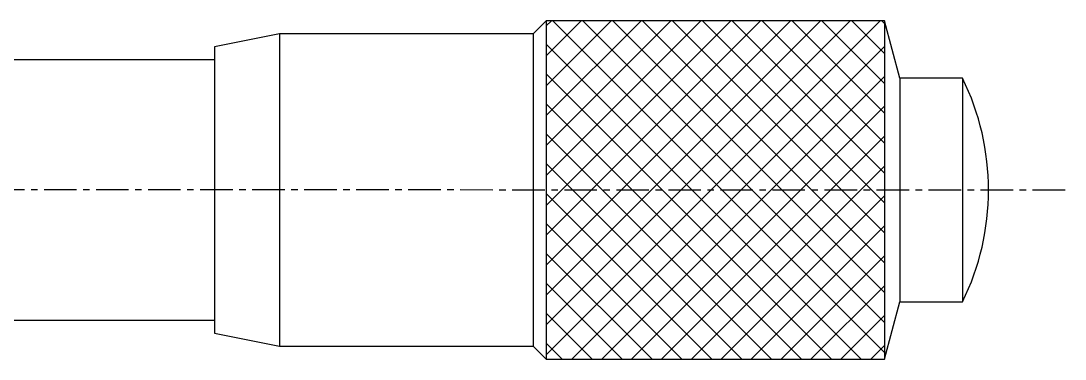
# Model space of a CAD drawing. Extents: x 32 to 301, y 48 to 360.
# Drawn here: x 127.09 to 167.23, y 271.88 to 284.88 of the extents above; entities that cross this region are included whole.
import ezdxf

# ---------------------------------------------------------------- set-up
doc = ezdxf.new("R2010")
doc.units = 0
doc.linetypes.add('CENTER', pattern=[2, 1.25, -0.25, 0.25, -0.25])
doc.layers.get('0').update_dxf_attribs({"linetype": 'CONTINUOUS'})

# ---------------------------------------------------------------- blocks, each defined once
blk = doc.blocks.new('*X14')
at = {"color": 0, "linetype": 'CONTINUOUS'}
for p, q in [((147.288, 272.046), (160.124, 284.881)), ((147.288, 273.195), (158.975, 284.881)), ((147.288, 274.344), (157.826, 284.881)), ((147.289, 275.493), (156.676, 284.881)), ((147.289, 276.642), (155.527, 284.881)), ((147.289, 277.792), (154.378, 284.881)), ((147.289, 278.941), (153.229, 284.881)), ((147.289, 280.09), (152.08, 284.881)), ((147.289, 281.239), (150.931, 284.881)), ((147.289, 282.388), (149.782, 284.881)), ((147.289, 283.537), (148.633, 284.881)), ((147.289, 284.686), (147.484, 284.881)), ((160.288, 272.139), (147.546, 284.881)), ((160.288, 273.288), (148.695, 284.881)), ((160.288, 274.437), (149.844, 284.881)), ((160.289, 275.586), (150.993, 284.881)), ((160.289, 276.735), (152.143, 284.881)), ((160.289, 277.884), (153.292, 284.881)), ((160.289, 279.033), (154.441, 284.881)), ((160.289, 280.183), (155.59, 284.881)), ((160.289, 281.332), (156.739, 284.881)), ((160.289, 282.481), (157.888, 284.881)), ((160.289, 283.63), (159.037, 284.881)), ((160.289, 284.779), (160.186, 284.881)), ((159.397, 271.881), (147.289, 283.99)), ((148.273, 271.881), (160.289, 283.897)), ((158.248, 271.881), (147.289, 282.841)), ((149.422, 271.881), (160.289, 282.748)), ((157.099, 271.881), (147.289, 281.692)), ((150.571, 271.881), (160.289, 281.599)), ((155.95, 271.881), (147.289, 280.543)), ((151.72, 271.881), (160.289, 280.45)), ((154.801, 271.881), (147.289, 279.394)), ((152.869, 271.881), (160.289, 279.301)), ((153.652, 271.881), (147.289, 278.245)), ((154.018, 271.881), (160.289, 278.152)), ((152.503, 271.881), (147.289, 277.096)), ((155.167, 271.881), (160.289, 277.003)), ((151.354, 271.881), (147.289, 275.947)), ((156.316, 271.881), (160.289, 275.854)), ((150.205, 271.881), (147.288, 274.798)), ((157.465, 271.881), (160.288, 274.704)), ((149.055, 271.881), (147.288, 273.648)), ((158.614, 271.881), (160.288, 273.555)), ((147.906, 271.881), (147.288, 272.499)), ((159.763, 271.881), (160.288, 272.406))]:
    blk.add_line(p, q, dxfattribs=at)

msp = doc.modelspace()

# ---------------------------------------------------------------- linework, layer by layer
at = {"color": 7, "linetype": 'CONTINUOUS'}
for p, q in [((147.289, 284.881), (146.789, 284.381)), ((147.289, 284.881), (147.289, 284.881)), ((160.878, 282.681), (160.289, 284.881)), ((160.289, 284.881), (160.289, 284.881)), ((137.039, 284.382), (134.539, 283.882)), ((137.039, 284.381), (137.038, 272.382)), ((146.789, 284.381), (137.039, 284.382)), ((137.039, 284.382), (137.039, 284.381)), ((146.789, 284.381), (146.788, 272.382)), ((146.789, 284.381), (146.789, 284.381)), ((134.539, 283.882), (134.538, 272.882)), ((134.539, 283.882), (134.539, 283.882)), ((134.539, 283.382), (126.289, 283.382)), ((160.878, 282.681), (160.878, 274.081)), ((163.289, 282.681), (160.878, 282.681)), ((163.289, 282.681), (163.288, 274.081)), ((160.288, 271.881), (160.878, 274.081)), ((160.878, 274.081), (163.288, 274.081)), ((126.288, 273.382), (134.538, 273.382)), ((134.538, 272.882), (137.038, 272.382)), ((137.038, 272.382), (146.788, 272.382)), ((146.788, 272.382), (147.288, 271.881))]:
    msp.add_line(p, q, dxfattribs=at)
at = {"color": 3, "linetype": 'CONTINUOUS'}
for p, q in [((147.289, 284.881), (147.288, 271.881)), ((160.289, 284.881), (147.289, 284.881)), ((160.289, 284.881), (160.288, 271.881)), ((147.288, 271.881), (160.288, 271.881))]:
    msp.add_line(p, q, dxfattribs=at)
at = {"color": 1, "linetype": 'CENTER'}
msp.add_line((167.234, 278.381), (105.289, 278.382), dxfattribs=at)
at = {"color": 7, "linetype": 'CONTINUOUS'}
msp.add_arc((154.544, 278.381), 9.745, 333.8151, 26.1827, dxfattribs=at)

# ---------------------------------------------------------------- block references
at = {"color": 3, "linetype": 'CONTINUOUS'}
msp.add_blockref('*X14', (0, 0), dxfattribs=at)

doc.saveas('drawing.dxf')
